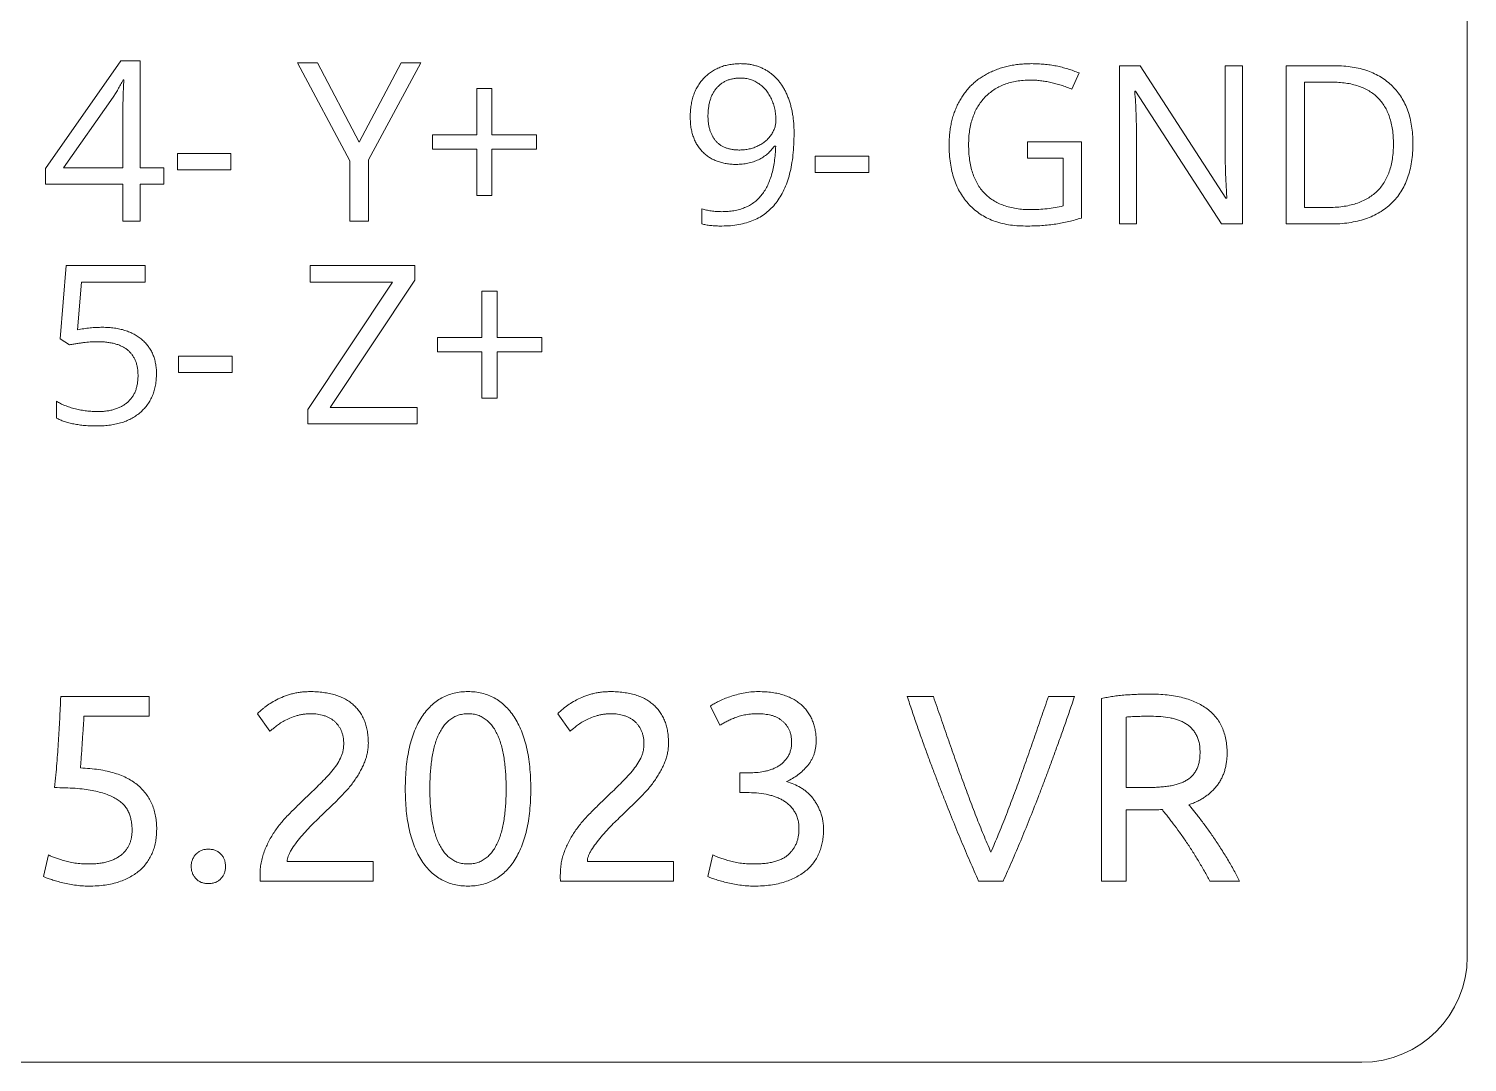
# Model space of a CAD drawing. Header units: millimetres. Extents: x 0 to 106, y -84 to 99.
# Drawn here: x 78.72 to 106, y 0 to 19.59 of the extents above; entities that cross this region are included whole.
import ezdxf

# ---------------------------------------------------------------- set-up
doc = ezdxf.new("R2010")
doc.units = ezdxf.units.MM
doc.layers.get('0').update_dxf_attribs({"lineweight": 5})
doc.layers.add('Layer1', color=50, linetype='Continuous', lineweight=15)

msp = doc.modelspace()

# ---------------------------------------------------------------- linework, layer by layer
for p, q in [((79.037, 16.941), (80.468, 18.98)), ((80.468, 18.98), (80.83, 18.98)), ((80.83, 18.98), (80.83, 16.954)), ((84.81, 17.087), (83.818, 18.941)), ((83.818, 18.941), (84.197, 18.941)), ((84.197, 18.941), (84.986, 17.441)), ((84.986, 17.441), (85.781, 18.941)), ((86.156, 18.941), (85.163, 17.104)), ((85.781, 18.941), (86.156, 18.941)), ((99.405, 15.889), (99.405, 18.889)), ((99.405, 18.889), (99.799, 18.889)), ((99.799, 18.889), (101.424, 16.381)), ((101.412, 18.889), (101.739, 18.889)), ((101.412, 17.167), (101.412, 18.889)), ((101.739, 18.889), (101.739, 15.889)), ((102.564, 15.889), (102.564, 18.889)), ((102.564, 18.889), (103.488, 18.889)), ((80.524, 18.621), (80.508, 18.621)), ((98.639, 18.751), (98.502, 18.444)), ((103.424, 18.577), (102.914, 18.577)), ((102.914, 18.577), (102.914, 16.2)), ((80.321, 18.293), (79.378, 16.954)), ((87.216, 17.577), (87.216, 18.456)), ((87.216, 18.456), (87.502, 18.456)), ((87.502, 18.456), (87.502, 17.577)), ((99.711, 18.406), (99.694, 18.406)), ((101.34, 15.889), (99.711, 18.406)), ((80.503, 16.954), (80.503, 17.955)), ((86.374, 17.304), (86.374, 17.577)), ((86.374, 17.577), (87.216, 17.577)), ((87.502, 17.577), (88.348, 17.577)), ((88.348, 17.577), (88.348, 17.304)), ((99.727, 17.594), (99.727, 15.889)), ((81.538, 16.914), (81.538, 17.226)), ((81.538, 17.226), (82.553, 17.226)), ((82.553, 17.226), (82.553, 16.914)), ((87.216, 17.304), (86.374, 17.304)), ((87.216, 16.429), (87.216, 17.304)), ((88.348, 17.304), (87.502, 17.304)), ((87.502, 17.304), (87.502, 16.429)), ((92.885, 17.367), (92.86, 17.367)), ((97.658, 17.447), (98.684, 17.447)), ((97.658, 17.135), (97.658, 17.447)), ((98.684, 17.447), (98.684, 16.002)), ((79.037, 16.642), (79.037, 16.941)), ((79.378, 16.954), (80.503, 16.954)), ((80.83, 16.954), (81.279, 16.954)), ((81.279, 16.954), (81.279, 16.642)), ((82.553, 16.914), (81.538, 16.914)), ((84.81, 15.941), (84.81, 17.087)), ((85.163, 17.104), (85.163, 15.941)), ((93.635, 17.174), (94.651, 17.174)), ((93.635, 16.862), (93.635, 17.174)), ((94.651, 17.174), (94.651, 16.862)), ((98.334, 17.135), (97.658, 17.135)), ((98.334, 16.231), (98.334, 17.135)), ((80.503, 16.642), (79.037, 16.642)), ((80.503, 15.941), (80.503, 16.642)), ((81.279, 16.642), (80.83, 16.642)), ((80.83, 16.642), (80.83, 15.941)), ((94.651, 16.862), (93.635, 16.862)), ((87.502, 16.429), (87.216, 16.429)), ((101.424, 16.381), (101.44, 16.381)), ((91.485, 15.889), (91.485, 16.176)), ((102.914, 16.2), (103.341, 16.2)), ((80.83, 15.941), (80.503, 15.941)), ((85.163, 15.941), (84.81, 15.941)), ((99.727, 15.889), (99.405, 15.889)), ((101.739, 15.889), (101.34, 15.889)), ((103.399, 15.889), (102.564, 15.889)), ((79.316, 13.711), (79.429, 15.099)), ((79.429, 15.099), (80.929, 15.099)), ((80.929, 15.099), (80.929, 14.788)), ((84.059, 14.788), (84.059, 15.099)), ((84.059, 15.099), (86.04, 15.099)), ((86.04, 15.099), (86.04, 14.826)), ((79.721, 14.788), (79.644, 13.883)), ((80.929, 14.788), (79.721, 14.788)), ((84.009, 12.373), (85.615, 14.788)), ((85.615, 14.788), (84.059, 14.788)), ((86.04, 14.826), (84.434, 12.411)), ((87.315, 13.736), (87.315, 14.615)), ((87.315, 14.615), (87.601, 14.615)), ((87.601, 14.615), (87.601, 13.736)), ((79.493, 13.598), (79.316, 13.711)), ((86.473, 13.463), (86.473, 13.736)), ((86.473, 13.736), (87.315, 13.736)), ((87.601, 13.736), (88.447, 13.736)), ((88.447, 13.736), (88.447, 13.463)), ((81.559, 13.073), (81.559, 13.385)), ((81.559, 13.385), (82.574, 13.385)), ((82.574, 13.385), (82.574, 13.073)), ((87.315, 13.463), (86.473, 13.463)), ((87.315, 12.588), (87.315, 13.463)), ((87.601, 13.463), (87.601, 12.588)), ((88.447, 13.463), (87.601, 13.463)), ((82.574, 13.073), (81.559, 13.073)), ((87.601, 12.588), (87.315, 12.588)), ((79.244, 12.211), (79.244, 12.53)), ((84.009, 12.099), (84.009, 12.373)), ((84.434, 12.411), (86.086, 12.411)), ((86.086, 12.411), (86.086, 12.099)), ((86.086, 12.099), (84.009, 12.099)), ((79.326, 6.932), (81.006, 6.932)), ((81.006, 6.932), (81.006, 6.558)), ((95.38, 6.932), (95.876, 6.932)), ((98.056, 6.932), (98.553, 6.932)), ((99.066, 3.432), (99.066, 6.893)), ((81.006, 6.558), (79.767, 6.558)), ((83.292, 6.273), (83.06, 6.606)), ((88.985, 6.273), (88.753, 6.606)), ((91.828, 6.388), (91.646, 6.752)), ((99.533, 6.543), (99.533, 5.205)), ((92.206, 5.112), (92.206, 5.485)), ((92.206, 5.485), (92.383, 5.485)), ((99.533, 5.205), (99.873, 5.205)), ((92.332, 5.112), (92.206, 5.112)), ((99.952, 4.785), (99.533, 4.785)), ((99.533, 4.785), (99.533, 3.432)), ((79, 3.52), (79.091, 3.93)), ((91.6, 3.52), (91.691, 3.93)), ((83.62, 3.805), (85.253, 3.805)), ((85.253, 3.805), (85.253, 3.432)), ((89.313, 3.805), (90.946, 3.805)), ((90.946, 3.805), (90.946, 3.432)), ((85.253, 3.432), (83.111, 3.432)), ((90.946, 3.432), (88.805, 3.432)), ((97.2, 3.432), (96.733, 3.432)), ((99.533, 3.432), (99.066, 3.432)), ((101.68, 3.432), (101.12, 3.432))]:
    msp.add_line(p, q)
for points, knots in [([(91.264, 17.92), (91.265, 17.958), (91.267, 18.032), (91.279, 18.14), (91.3, 18.242), (91.328, 18.337), (91.365, 18.427), (91.411, 18.511), (91.464, 18.588), (91.526, 18.658), (91.594, 18.722), (91.668, 18.776), (91.747, 18.824), (91.832, 18.862), (91.921, 18.892), (92.016, 18.912), (92.116, 18.925), (92.184, 18.927), (92.219, 18.928)], [0, 0, 0, 0, 0.07269, 0.141495, 0.207696, 0.270984, 0.332806, 0.392948, 0.452647, 0.512393, 0.571762, 0.63034, 0.688697, 0.747463, 0.807653, 0.869293, 0.933133, 1, 1, 1, 1]), ([(92.219, 18.928), (92.245, 18.927), (92.294, 18.926), (92.368, 18.919), (92.439, 18.906), (92.507, 18.89), (92.573, 18.867), (92.637, 18.84), (92.698, 18.808), (92.757, 18.771), (92.813, 18.73), (92.866, 18.684), (92.915, 18.633), (92.961, 18.578), (93.003, 18.519), (93.043, 18.455), (93.079, 18.387), (93.111, 18.313), (93.14, 18.237), (93.165, 18.157), (93.186, 18.073), (93.204, 17.987), (93.217, 17.896), (93.227, 17.803), (93.233, 17.706), (93.234, 17.64), (93.234, 17.606)], [0, 0, 0, 0, 0.0402421, 0.0796826, 0.117864, 0.1553109, 0.192341, 0.2292686, 0.2659791, 0.3026997, 0.3398078, 0.3768209, 0.4144387, 0.4524392, 0.4912397, 0.5312957, 0.5723569, 0.614908, 0.658643, 0.7031672, 0.7490323, 0.7960428, 0.844897, 0.8947953, 0.9464711, 1, 1, 1, 1]), ([(96.174, 17.387), (96.175, 17.426), (96.176, 17.501), (96.184, 17.613), (96.2, 17.721), (96.22, 17.825), (96.246, 17.926), (96.279, 18.023), (96.317, 18.116), (96.362, 18.206), (96.411, 18.291), (96.467, 18.371), (96.527, 18.446), (96.592, 18.516), (96.663, 18.581), (96.74, 18.64), (96.821, 18.694), (96.907, 18.743), (96.998, 18.786), (97.092, 18.824), (97.19, 18.856), (97.293, 18.883), (97.399, 18.902), (97.509, 18.917), (97.622, 18.926), (97.699, 18.927), (97.738, 18.928)], [0, 0, 0, 0, 0.04633, 0.091305, 0.135109, 0.177833, 0.219616, 0.260687, 0.301233, 0.341452, 0.381211, 0.420297, 0.458988, 0.49748, 0.535987, 0.574758, 0.613974, 0.6537, 0.694145, 0.735054, 0.776589, 0.819084, 0.862483, 0.906982, 0.95269, 1, 1, 1, 1]), ([(97.738, 18.928), (97.778, 18.927), (97.858, 18.925), (97.976, 18.918), (98.091, 18.903), (98.205, 18.885), (98.317, 18.86), (98.426, 18.829), (98.534, 18.793), (98.604, 18.765), (98.639, 18.751)], [0, 0, 0, 0, 0.129878, 0.257365, 0.383502, 0.508429, 0.632027, 0.755151, 0.87749, 1, 1, 1, 1]), ([(103.488, 18.889), (103.545, 18.887), (103.656, 18.885), (103.817, 18.867), (103.969, 18.837), (104.112, 18.795), (104.244, 18.74), (104.367, 18.673), (104.48, 18.593), (104.582, 18.503), (104.674, 18.401), (104.753, 18.289), (104.82, 18.167), (104.876, 18.035), (104.918, 17.894), (104.948, 17.744), (104.967, 17.584), (104.969, 17.474), (104.97, 17.417)], [0, 0, 0, 0, 0.07213, 0.140289, 0.20544, 0.267531, 0.327795, 0.386225, 0.444019, 0.501623, 0.559207, 0.616791, 0.67512, 0.734675, 0.796594, 0.86099, 0.928639, 1, 1, 1, 1]), ([(80.508, 18.621), (80.492, 18.589), (80.461, 18.529), (80.413, 18.443), (80.368, 18.365), (80.336, 18.316), (80.321, 18.293)], [0, 0, 0, 0, 0.281652, 0.543257, 0.781416, 1, 1, 1, 1]), ([(80.503, 17.955), (80.503, 18.006), (80.504, 18.11), (80.509, 18.272), (80.514, 18.443), (80.521, 18.561), (80.524, 18.621)], [0, 0, 0, 0, 0.228389, 0.471472, 0.728336, 1, 1, 1, 1]), ([(92.219, 18.655), (92.195, 18.654), (92.149, 18.653), (92.081, 18.644), (92.017, 18.629), (91.957, 18.609), (91.902, 18.581), (91.851, 18.548), (91.804, 18.509), (91.761, 18.464), (91.723, 18.414), (91.69, 18.359), (91.663, 18.299), (91.64, 18.235), (91.622, 18.166), (91.611, 18.092), (91.602, 18.014), (91.601, 17.96), (91.601, 17.933)], [0, 0, 0, 0, 0.066651, 0.129861, 0.190093, 0.248631, 0.305416, 0.36177, 0.417479, 0.474963, 0.532976, 0.592207, 0.65255, 0.715566, 0.781402, 0.850612, 0.923218, 1, 1, 1, 1]), ([(92.889, 17.855), (92.888, 17.891), (92.886, 17.962), (92.87, 18.065), (92.843, 18.164), (92.806, 18.258), (92.76, 18.346), (92.704, 18.424), (92.64, 18.493), (92.569, 18.55), (92.49, 18.597), (92.405, 18.631), (92.314, 18.651), (92.251, 18.653), (92.219, 18.655)], [0, 0, 0, 0, 0.092256, 0.18125, 0.269129, 0.356329, 0.441567, 0.523783, 0.603411, 0.682715, 0.761095, 0.838864, 0.918132, 1, 1, 1, 1]), ([(97.715, 18.616), (97.67, 18.615), (97.583, 18.613), (97.456, 18.598), (97.337, 18.572), (97.224, 18.537), (97.12, 18.49), (97.022, 18.435), (96.933, 18.368), (96.852, 18.292), (96.779, 18.207), (96.715, 18.114), (96.663, 18.012), (96.618, 17.903), (96.585, 17.785), (96.561, 17.661), (96.546, 17.528), (96.544, 17.437), (96.543, 17.39)], [0, 0, 0, 0, 0.0699704, 0.1362555, 0.1993686, 0.2601085, 0.3193161, 0.3772806, 0.434929, 0.4926789, 0.5508149, 0.6090877, 0.6683865, 0.7291388, 0.7923312, 0.8581061, 0.9271838, 1, 1, 1, 1]), ([(98.502, 18.444), (98.469, 18.457), (98.402, 18.484), (98.301, 18.52), (98.201, 18.549), (98.102, 18.573), (98.004, 18.592), (97.907, 18.605), (97.811, 18.615), (97.747, 18.615), (97.715, 18.616)], [0, 0, 0, 0, 0.134781, 0.266765, 0.395024, 0.52027, 0.643334, 0.763814, 0.882871, 1, 1, 1, 1]), ([(104.601, 17.405), (104.6, 17.452), (104.598, 17.543), (104.584, 17.676), (104.562, 17.8), (104.528, 17.914), (104.487, 18.02), (104.436, 18.117), (104.375, 18.205), (104.305, 18.283), (104.227, 18.353), (104.138, 18.413), (104.041, 18.464), (103.935, 18.506), (103.82, 18.538), (103.696, 18.561), (103.563, 18.574), (103.471, 18.576), (103.424, 18.577)], [0, 0, 0, 0, 0.0742646, 0.1440422, 0.2097988, 0.2720675, 0.3315348, 0.388781, 0.4444225, 0.499258, 0.5543328, 0.610057, 0.6673032, 0.7267706, 0.7895671, 0.855638, 0.9254157, 1, 1, 1, 1]), ([(99.694, 18.406), (99.7, 18.334), (99.71, 18.193), (99.72, 17.985), (99.726, 17.786), (99.727, 17.657), (99.727, 17.594)], [0, 0, 0, 0, 0.2669923, 0.5232201, 0.7672741, 1, 1, 1, 1]), ([(92.135, 17.018), (92.103, 17.019), (92.039, 17.02), (91.947, 17.031), (91.859, 17.05), (91.777, 17.077), (91.699, 17.109), (91.626, 17.15), (91.56, 17.2), (91.498, 17.255), (91.443, 17.318), (91.395, 17.386), (91.355, 17.461), (91.322, 17.541), (91.295, 17.627), (91.277, 17.72), (91.266, 17.818), (91.265, 17.885), (91.264, 17.92)], [0, 0, 0, 0, 0.068608, 0.134194, 0.196892, 0.257603, 0.316737, 0.374881, 0.432817, 0.49107, 0.54968, 0.608409, 0.667845, 0.72856, 0.791725, 0.857693, 0.92711, 1, 1, 1, 1]), ([(91.601, 17.933), (91.601, 17.909), (91.602, 17.861), (91.609, 17.792), (91.62, 17.727), (91.637, 17.666), (91.658, 17.609), (91.683, 17.556), (91.714, 17.507), (91.748, 17.462), (91.788, 17.421), (91.833, 17.386), (91.883, 17.357), (91.938, 17.332), (91.997, 17.314), (92.061, 17.301), (92.13, 17.292), (92.178, 17.291), (92.202, 17.291)], [0, 0, 0, 0, 0.072209, 0.141063, 0.20697, 0.269787, 0.329839, 0.388428, 0.445641, 0.502289, 0.558468, 0.614636, 0.671737, 0.731467, 0.792463, 0.857524, 0.926578, 1, 1, 1, 1]), ([(92.202, 17.291), (92.233, 17.292), (92.294, 17.294), (92.383, 17.309), (92.468, 17.333), (92.549, 17.366), (92.624, 17.408), (92.691, 17.457), (92.75, 17.513), (92.799, 17.576), (92.839, 17.643), (92.868, 17.712), (92.886, 17.783), (92.888, 17.831), (92.889, 17.855)], [0, 0, 0, 0, 0.093576, 0.185139, 0.274479, 0.363545, 0.450821, 0.534492, 0.616777, 0.697866, 0.777783, 0.853519, 0.926765, 1, 1, 1, 1]), ([(93.234, 17.606), (93.233, 17.536), (93.231, 17.398), (93.215, 17.199), (93.189, 17.013), (93.152, 16.841), (93.103, 16.682), (93.046, 16.537), (92.975, 16.406), (92.895, 16.288), (92.804, 16.184), (92.701, 16.095), (92.588, 16.018), (92.464, 15.956), (92.329, 15.908), (92.183, 15.874), (92.027, 15.853), (91.92, 15.851), (91.865, 15.85)], [0, 0, 0, 0, 0.083531, 0.162018, 0.235749, 0.304833, 0.369621, 0.430802, 0.48893, 0.544345, 0.59859, 0.651664, 0.704753, 0.75911, 0.814814, 0.873314, 0.934867, 1, 1, 1, 1]), ([(91.861, 16.122), (91.901, 16.123), (91.979, 16.125), (92.092, 16.139), (92.197, 16.163), (92.295, 16.197), (92.386, 16.239), (92.469, 16.292), (92.544, 16.355), (92.611, 16.427), (92.671, 16.51), (92.723, 16.603), (92.769, 16.705), (92.807, 16.818), (92.838, 16.941), (92.861, 17.074), (92.878, 17.217), (92.882, 17.316), (92.885, 17.367)], [0, 0, 0, 0, 0.065541, 0.127512, 0.186214, 0.242455, 0.296879, 0.350088, 0.40295, 0.456576, 0.511761, 0.569527, 0.630686, 0.69523, 0.764163, 0.837781, 0.916414, 1, 1, 1, 1]), ([(92.86, 17.367), (92.84, 17.339), (92.801, 17.285), (92.729, 17.215), (92.648, 17.155), (92.559, 17.105), (92.462, 17.066), (92.358, 17.039), (92.249, 17.021), (92.174, 17.019), (92.135, 17.018)], [0, 0, 0, 0, 0.120182, 0.238858, 0.357722, 0.480018, 0.604546, 0.731611, 0.862527, 1, 1, 1, 1]), ([(97.623, 15.85), (97.567, 15.851), (97.459, 15.852), (97.302, 15.873), (97.153, 15.903), (97.014, 15.948), (96.884, 16.004), (96.765, 16.075), (96.654, 16.157), (96.554, 16.252), (96.464, 16.359), (96.386, 16.476), (96.32, 16.603), (96.267, 16.741), (96.225, 16.888), (96.195, 17.046), (96.177, 17.213), (96.175, 17.328), (96.174, 17.387)], [0, 0, 0, 0, 0.069298, 0.135246, 0.19823, 0.258717, 0.31721, 0.374855, 0.431779, 0.489379, 0.547354, 0.605538, 0.66499, 0.726039, 0.789629, 0.856246, 0.926139, 1, 1, 1, 1]), ([(96.543, 17.39), (96.544, 17.341), (96.546, 17.247), (96.56, 17.109), (96.583, 16.98), (96.616, 16.86), (96.658, 16.749), (96.709, 16.648), (96.77, 16.556), (96.841, 16.472), (96.92, 16.399), (97.009, 16.335), (97.106, 16.281), (97.212, 16.237), (97.327, 16.203), (97.45, 16.179), (97.582, 16.164), (97.673, 16.162), (97.72, 16.161)], [0, 0, 0, 0, 0.075429, 0.146178, 0.213243, 0.276839, 0.337432, 0.39535, 0.452003, 0.507716, 0.563058, 0.618622, 0.675621, 0.734237, 0.795299, 0.859714, 0.927697, 1, 1, 1, 1]), ([(103.341, 16.2), (103.392, 16.201), (103.49, 16.203), (103.633, 16.217), (103.766, 16.24), (103.889, 16.274), (104.003, 16.316), (104.107, 16.369), (104.201, 16.431), (104.286, 16.502), (104.361, 16.584), (104.425, 16.674), (104.479, 16.774), (104.524, 16.883), (104.558, 17), (104.583, 17.127), (104.598, 17.263), (104.6, 17.357), (104.601, 17.405)], [0, 0, 0, 0, 0.076245, 0.147918, 0.215124, 0.27894, 0.33952, 0.397593, 0.453477, 0.508626, 0.563641, 0.618707, 0.675317, 0.73368, 0.795023, 0.859347, 0.927716, 1, 1, 1, 1]), ([(104.97, 17.417), (104.969, 17.357), (104.967, 17.24), (104.947, 17.07), (104.916, 16.911), (104.872, 16.763), (104.815, 16.625), (104.744, 16.499), (104.662, 16.383), (104.566, 16.279), (104.459, 16.187), (104.34, 16.107), (104.21, 16.039), (104.07, 15.983), (103.918, 15.941), (103.755, 15.91), (103.581, 15.892), (103.461, 15.89), (103.399, 15.889)], [0, 0, 0, 0, 0.072104, 0.140231, 0.204783, 0.266251, 0.325617, 0.383054, 0.4396, 0.495772, 0.552044, 0.609034, 0.667293, 0.727511, 0.790247, 0.856425, 0.926193, 1, 1, 1, 1]), ([(101.44, 16.381), (101.44, 16.387), (101.439, 16.401), (101.438, 16.427), (101.436, 16.46), (101.435, 16.5), (101.431, 16.549), (101.429, 16.605), (101.426, 16.668), (101.422, 16.738), (101.418, 16.808), (101.416, 16.875), (101.413, 16.937), (101.413, 16.993), (101.411, 17.044), (101.41, 17.09), (101.411, 17.13), (101.412, 17.155), (101.412, 17.167)], [0, 0, 0, 0, 0.022496, 0.055037, 0.096892, 0.148795, 0.210056, 0.281322, 0.362674, 0.453339, 0.54555, 0.630736, 0.709734, 0.781724, 0.845976, 0.904024, 0.955881, 1, 1, 1, 1]), ([(91.485, 16.176), (91.514, 16.168), (91.572, 16.151), (91.663, 16.134), (91.76, 16.125), (91.827, 16.123), (91.861, 16.122)], [0, 0, 0, 0, 0.231895, 0.475819, 0.731272, 1, 1, 1, 1]), ([(97.72, 16.161), (97.772, 16.162), (97.876, 16.163), (98.031, 16.178), (98.184, 16.199), (98.284, 16.221), (98.334, 16.231)], [0, 0, 0, 0, 0.252647, 0.502207, 0.751388, 1, 1, 1, 1]), ([(91.865, 15.85), (91.827, 15.85), (91.755, 15.851), (91.654, 15.858), (91.565, 15.87), (91.511, 15.883), (91.485, 15.889)], [0, 0, 0, 0, 0.296211, 0.5612, 0.796048, 1, 1, 1, 1]), ([(98.684, 16.002), (98.644, 15.99), (98.564, 15.965), (98.443, 15.935), (98.32, 15.909), (98.196, 15.887), (98.065, 15.869), (97.926, 15.858), (97.778, 15.851), (97.676, 15.85), (97.623, 15.85)], [0, 0, 0, 0, 0.11614, 0.23218, 0.348426, 0.465022, 0.585957, 0.714784, 0.852942, 1, 1, 1, 1]), ([(79.644, 13.883), (79.684, 13.89), (79.762, 13.905), (79.881, 13.92), (79.999, 13.929), (80.078, 13.93), (80.117, 13.931)], [0, 0, 0, 0, 0.2530854, 0.5031819, 0.7518723, 1, 1, 1, 1]), ([(80.117, 13.931), (80.156, 13.93), (80.232, 13.929), (80.342, 13.918), (80.445, 13.899), (80.543, 13.874), (80.633, 13.84), (80.718, 13.8), (80.796, 13.752), (80.868, 13.697), (80.932, 13.635), (80.989, 13.569), (81.035, 13.496), (81.075, 13.418), (81.105, 13.335), (81.126, 13.246), (81.139, 13.152), (81.141, 13.087), (81.141, 13.054)], [0, 0, 0, 0, 0.0763332, 0.1485933, 0.2171563, 0.2832341, 0.3463034, 0.4077685, 0.4678527, 0.5268164, 0.5850133, 0.6419896, 0.6986077, 0.7554158, 0.8131599, 0.8727441, 0.9348291, 1, 1, 1, 1]), ([(80.018, 13.658), (80, 13.657), (79.965, 13.657), (79.91, 13.655), (79.85, 13.649), (79.787, 13.644), (79.72, 13.635), (79.648, 13.624), (79.572, 13.612), (79.52, 13.603), (79.493, 13.598)], [0, 0, 0, 0, 0.096845, 0.201832, 0.314012, 0.434435, 0.563386, 0.700795, 0.846701, 1, 1, 1, 1]), ([(80.792, 13.013), (80.791, 13.039), (80.79, 13.09), (80.781, 13.163), (80.766, 13.231), (80.745, 13.295), (80.718, 13.353), (80.684, 13.406), (80.645, 13.455), (80.599, 13.498), (80.547, 13.536), (80.489, 13.568), (80.425, 13.597), (80.355, 13.619), (80.279, 13.637), (80.197, 13.648), (80.109, 13.657), (80.049, 13.657), (80.018, 13.658)], [0, 0, 0, 0, 0.067624, 0.131467, 0.192048, 0.249309, 0.304802, 0.359139, 0.412812, 0.466971, 0.522087, 0.579774, 0.639808, 0.70308, 0.770822, 0.842346, 0.918674, 1, 1, 1, 1]), ([(81.141, 13.054), (81.14, 13.016), (81.139, 12.943), (81.124, 12.835), (81.102, 12.734), (81.069, 12.639), (81.027, 12.55), (80.975, 12.469), (80.914, 12.392), (80.844, 12.323), (80.766, 12.261), (80.68, 12.207), (80.588, 12.162), (80.488, 12.125), (80.381, 12.096), (80.267, 12.075), (80.146, 12.063), (80.064, 12.061), (80.021, 12.06)], [0, 0, 0, 0, 0.066834, 0.130197, 0.191331, 0.249797, 0.307444, 0.36441, 0.421372, 0.479502, 0.538258, 0.597621, 0.657988, 0.720466, 0.785609, 0.853488, 0.924929, 1, 1, 1, 1]), ([(80.026, 12.333), (80.055, 12.333), (80.113, 12.334), (80.196, 12.343), (80.275, 12.356), (80.348, 12.376), (80.416, 12.4), (80.48, 12.43), (80.538, 12.466), (80.591, 12.507), (80.639, 12.553), (80.68, 12.605), (80.715, 12.66), (80.743, 12.722), (80.765, 12.788), (80.78, 12.859), (80.79, 12.934), (80.791, 12.986), (80.792, 13.013)], [0, 0, 0, 0, 0.075782, 0.147728, 0.21558, 0.280462, 0.342595, 0.402184, 0.460608, 0.517976, 0.574871, 0.631005, 0.687102, 0.744608, 0.804083, 0.866189, 0.930989, 1, 1, 1, 1]), ([(79.244, 12.53), (79.269, 12.515), (79.321, 12.484), (79.407, 12.446), (79.502, 12.412), (79.604, 12.384), (79.709, 12.361), (79.816, 12.346), (79.921, 12.335), (79.991, 12.334), (80.026, 12.333)], [0, 0, 0, 0, 0.108238, 0.222742, 0.345662, 0.476494, 0.610788, 0.742007, 0.87166, 1, 1, 1, 1]), ([(80.021, 12.06), (79.98, 12.061), (79.9, 12.062), (79.784, 12.068), (79.675, 12.081), (79.574, 12.097), (79.48, 12.117), (79.394, 12.144), (79.315, 12.173), (79.267, 12.199), (79.244, 12.211)], [0, 0, 0, 0, 0.154538, 0.300154, 0.436487, 0.564494, 0.683787, 0.795986, 0.901288, 1, 1, 1, 1]), ([(79.206, 5.205), (79.215, 5.285), (79.233, 5.439), (79.252, 5.665), (79.268, 5.88), (79.283, 6.09), (79.296, 6.296), (79.307, 6.503), (79.317, 6.714), (79.323, 6.858), (79.326, 6.932)], [0, 0, 0, 0, 0.1389774, 0.2687794, 0.3929532, 0.5137055, 0.6327206, 0.7508207, 0.8722644, 1, 1, 1, 1]), ([(83.06, 6.606), (83.068, 6.615), (83.087, 6.635), (83.118, 6.664), (83.156, 6.696), (83.215, 6.744), (83.301, 6.805), (83.419, 6.873), (83.555, 6.933), (83.679, 6.975), (83.785, 7.001), (83.869, 7.015), (83.956, 7.023), (84.015, 7.024), (84.046, 7.025)], [0, 0, 0, 0, 0.033315, 0.073221, 0.117914, 0.168381, 0.280688, 0.405208, 0.540354, 0.685134, 0.760933, 0.838384, 0.91768, 1, 1, 1, 1]), ([(84.046, 7.025), (84.091, 7.025), (84.178, 7.024), (84.304, 7.01), (84.422, 6.992), (84.532, 6.963), (84.632, 6.927), (84.724, 6.884), (84.808, 6.831), (84.882, 6.771), (84.948, 6.704), (85.004, 6.629), (85.053, 6.548), (85.093, 6.461), (85.122, 6.367), (85.144, 6.266), (85.157, 6.159), (85.159, 6.086), (85.16, 6.048)], [0, 0, 0, 0, 0.079814, 0.154783, 0.2251871, 0.2920283, 0.3547777, 0.414575, 0.4727245, 0.528831, 0.584336, 0.6391089, 0.6944326, 0.7507905, 0.8087557, 0.869661, 0.9331031, 1, 1, 1, 1]), ([(85.86, 5.182), (85.861, 5.253), (85.863, 5.393), (85.877, 5.596), (85.902, 5.786), (85.936, 5.963), (85.98, 6.127), (86.033, 6.28), (86.098, 6.419), (86.171, 6.545), (86.254, 6.658), (86.345, 6.756), (86.444, 6.839), (86.55, 6.908), (86.664, 6.961), (86.786, 6.998), (86.915, 7.021), (87.004, 7.024), (87.05, 7.025)], [0, 0, 0, 0, 0.087383, 0.16992, 0.24757, 0.320572, 0.389607, 0.454984, 0.51699, 0.576313, 0.632877, 0.686724, 0.738858, 0.78987, 0.840481, 0.891623, 0.944544, 1, 1, 1, 1]), ([(87.05, 7.025), (87.095, 7.024), (87.184, 7.021), (87.314, 6.998), (87.435, 6.961), (87.549, 6.908), (87.656, 6.839), (87.754, 6.756), (87.845, 6.658), (87.927, 6.545), (88.001, 6.419), (88.065, 6.28), (88.119, 6.127), (88.164, 5.963), (88.198, 5.786), (88.222, 5.596), (88.237, 5.393), (88.239, 5.253), (88.24, 5.182)], [0, 0, 0, 0, 0.055463, 0.108391, 0.159539, 0.210156, 0.261175, 0.313089, 0.366943, 0.423514, 0.482844, 0.544859, 0.610344, 0.679387, 0.752399, 0.830058, 0.912606, 1, 1, 1, 1]), ([(88.753, 6.606), (88.761, 6.615), (88.78, 6.635), (88.812, 6.664), (88.849, 6.696), (88.908, 6.744), (88.994, 6.805), (89.113, 6.873), (89.248, 6.933), (89.372, 6.975), (89.478, 7.001), (89.562, 7.015), (89.649, 7.023), (89.709, 7.024), (89.739, 7.025)], [0, 0, 0, 0, 0.0333154, 0.0732208, 0.1179141, 0.1683814, 0.2806879, 0.4052083, 0.5403544, 0.6851339, 0.7609329, 0.8383837, 0.91768, 1, 1, 1, 1]), ([(89.739, 7.025), (89.784, 7.025), (89.871, 7.024), (89.997, 7.01), (90.116, 6.992), (90.225, 6.963), (90.326, 6.927), (90.418, 6.884), (90.501, 6.831), (90.575, 6.771), (90.641, 6.704), (90.698, 6.629), (90.746, 6.548), (90.786, 6.461), (90.816, 6.367), (90.837, 6.266), (90.851, 6.159), (90.852, 6.086), (90.853, 6.048)], [0, 0, 0, 0, 0.079814, 0.154783, 0.225187, 0.292028, 0.354778, 0.414575, 0.472725, 0.528831, 0.584336, 0.639109, 0.694433, 0.75079, 0.808756, 0.869661, 0.933103, 1, 1, 1, 1]), ([(91.646, 6.752), (91.67, 6.767), (91.721, 6.798), (91.807, 6.843), (91.907, 6.889), (92.019, 6.931), (92.141, 6.969), (92.273, 6.999), (92.412, 7.022), (92.508, 7.024), (92.557, 7.025)], [0, 0, 0, 0, 0.0849681, 0.1869715, 0.3025828, 0.4272465, 0.5604733, 0.7012343, 0.8483352, 1, 1, 1, 1]), ([(92.557, 7.025), (92.603, 7.024), (92.691, 7.023), (92.818, 7.009), (92.936, 6.989), (93.044, 6.958), (93.143, 6.92), (93.234, 6.876), (93.314, 6.823), (93.386, 6.764), (93.449, 6.697), (93.504, 6.626), (93.551, 6.549), (93.587, 6.465), (93.617, 6.377), (93.638, 6.286), (93.65, 6.191), (93.652, 6.127), (93.653, 6.094)], [0, 0, 0, 0, 0.0837, 0.162401, 0.235145, 0.303969, 0.368688, 0.430108, 0.488922, 0.5458, 0.601489, 0.656696, 0.711476, 0.767346, 0.823933, 0.881338, 0.939547, 1, 1, 1, 1]), ([(96.733, 3.432), (96.677, 3.558), (96.566, 3.813), (96.401, 4.199), (96.238, 4.598), (96.102, 4.941), (95.991, 5.224), (95.908, 5.446), (95.821, 5.672), (95.735, 5.906), (95.648, 6.148), (95.559, 6.4), (95.469, 6.662), (95.41, 6.841), (95.38, 6.932)], [0, 0, 0, 0, 0.110642, 0.221868, 0.335886, 0.454806, 0.516306, 0.579256, 0.644047, 0.710112, 0.778433, 0.849695, 0.923405, 1, 1, 1, 1]), ([(95.876, 6.932), (95.922, 6.798), (96.013, 6.535), (96.149, 6.143), (96.284, 5.759), (96.416, 5.383), (96.55, 5.016), (96.686, 4.661), (96.823, 4.317), (96.919, 4.092), (96.966, 3.981)], [0, 0, 0, 0, 0.1343676, 0.2660982, 0.3955637, 0.5224704, 0.6466207, 0.7674592, 0.8853129, 1, 1, 1, 1]), ([(96.966, 3.981), (97.013, 4.091), (97.109, 4.315), (97.247, 4.657), (97.383, 5.013), (97.518, 5.38), (97.651, 5.757), (97.786, 6.142), (97.921, 6.534), (98.011, 6.798), (98.056, 6.932)], [0, 0, 0, 0, 0.1141128, 0.231598, 0.3524937, 0.4769148, 0.6043088, 0.7339655, 0.8658114, 1, 1, 1, 1]), ([(98.553, 6.932), (98.522, 6.841), (98.461, 6.662), (98.37, 6.4), (98.28, 6.148), (98.193, 5.906), (98.107, 5.673), (98.024, 5.445), (97.94, 5.224), (97.831, 4.94), (97.697, 4.598), (97.533, 4.2), (97.369, 3.812), (97.256, 3.558), (97.2, 3.432)], [0, 0, 0, 0, 0.0767829, 0.1506215, 0.2219492, 0.2902718, 0.3562708, 0.4208596, 0.4838111, 0.5451721, 0.6639512, 0.7779721, 0.8892003, 1, 1, 1, 1]), ([(99.066, 6.893), (99.101, 6.901), (99.172, 6.918), (99.282, 6.936), (99.397, 6.951), (99.517, 6.961), (99.637, 6.969), (99.754, 6.974), (99.865, 6.978), (99.937, 6.978), (99.973, 6.978)], [0, 0, 0, 0, 0.117107, 0.23877, 0.366839, 0.500041, 0.633791, 0.76178, 0.884118, 1, 1, 1, 1]), ([(99.973, 6.978), (100.031, 6.978), (100.144, 6.976), (100.308, 6.963), (100.462, 6.941), (100.605, 6.911), (100.737, 6.871), (100.859, 6.823), (100.969, 6.765), (101.07, 6.7), (101.159, 6.625), (101.236, 6.54), (101.301, 6.448), (101.355, 6.346), (101.395, 6.236), (101.426, 6.118), (101.443, 5.99), (101.445, 5.903), (101.446, 5.858)], [0, 0, 0, 0, 0.082725, 0.160829, 0.234231, 0.30359, 0.368717, 0.43053, 0.489498, 0.546217, 0.600977, 0.65486, 0.708239, 0.762259, 0.817661, 0.875149, 0.935926, 1, 1, 1, 1]), ([(79.767, 6.558), (79.766, 6.544), (79.765, 6.514), (79.761, 6.464), (79.757, 6.408), (79.751, 6.323), (79.744, 6.21), (79.734, 6.071), (79.726, 5.931), (79.718, 5.817), (79.712, 5.73), (79.708, 5.673), (79.704, 5.623), (79.7, 5.592), (79.699, 5.578)], [0, 0, 0, 0, 0.043107, 0.093716, 0.150988, 0.215716, 0.35406, 0.497636, 0.641164, 0.781779, 0.847247, 0.905313, 0.95672, 1, 1, 1, 1]), ([(84.071, 6.605), (84.046, 6.605), (83.997, 6.604), (83.926, 6.595), (83.857, 6.584), (83.773, 6.559), (83.674, 6.524), (83.568, 6.474), (83.475, 6.421), (83.4, 6.364), (83.342, 6.314), (83.307, 6.285), (83.292, 6.273)], [0, 0, 0, 0, 0.0857744, 0.1686667, 0.2489612, 0.3266666, 0.473168, 0.6096655, 0.7324911, 0.8424377, 0.9325191, 1, 1, 1, 1]), ([(84.693, 6.032), (84.693, 6.056), (84.692, 6.104), (84.682, 6.172), (84.666, 6.234), (84.644, 6.29), (84.617, 6.342), (84.586, 6.389), (84.549, 6.431), (84.509, 6.469), (84.465, 6.503), (84.417, 6.531), (84.365, 6.554), (84.292, 6.58), (84.193, 6.601), (84.112, 6.604), (84.071, 6.605)], [0, 0, 0, 0, 0.0769768, 0.1477354, 0.2146002, 0.277533, 0.3378302, 0.3965486, 0.4537916, 0.5114335, 0.5690099, 0.6273915, 0.6860061, 0.746457, 0.8710257, 1, 1, 1, 1]), ([(87.05, 6.605), (87.017, 6.604), (86.953, 6.601), (86.861, 6.579), (86.777, 6.543), (86.702, 6.492), (86.636, 6.429), (86.576, 6.357), (86.523, 6.274), (86.478, 6.182), (86.44, 6.081), (86.407, 5.971), (86.38, 5.854), (86.36, 5.728), (86.345, 5.598), (86.334, 5.463), (86.328, 5.323), (86.327, 5.229), (86.326, 5.182)], [0, 0, 0, 0, 0.055625, 0.107952, 0.158562, 0.209164, 0.260332, 0.313154, 0.367865, 0.425568, 0.486312, 0.550662, 0.618543, 0.690149, 0.764614, 0.840882, 0.919453, 1, 1, 1, 1]), ([(87.773, 5.182), (87.773, 5.229), (87.772, 5.323), (87.765, 5.463), (87.754, 5.598), (87.739, 5.728), (87.719, 5.854), (87.692, 5.971), (87.66, 6.081), (87.621, 6.182), (87.577, 6.274), (87.524, 6.357), (87.464, 6.429), (87.396, 6.492), (87.322, 6.543), (87.238, 6.58), (87.147, 6.601), (87.083, 6.604), (87.05, 6.605)], [0, 0, 0, 0, 0.0805536, 0.1591301, 0.2354035, 0.3098743, 0.3814863, 0.4493722, 0.5137273, 0.5744755, 0.6321829, 0.6868981, 0.7397242, 0.7911967, 0.8418024, 0.8920397, 0.9443712, 1, 1, 1, 1]), ([(89.764, 6.605), (89.74, 6.605), (89.691, 6.604), (89.619, 6.595), (89.55, 6.584), (89.466, 6.559), (89.367, 6.524), (89.261, 6.474), (89.168, 6.421), (89.094, 6.364), (89.035, 6.314), (89, 6.285), (88.985, 6.273)], [0, 0, 0, 0, 0.085774, 0.168667, 0.248961, 0.326667, 0.473168, 0.609666, 0.732491, 0.842438, 0.932519, 1, 1, 1, 1]), ([(90.386, 6.032), (90.386, 6.056), (90.385, 6.104), (90.375, 6.172), (90.359, 6.234), (90.337, 6.29), (90.31, 6.342), (90.279, 6.389), (90.243, 6.431), (90.202, 6.469), (90.159, 6.503), (90.11, 6.531), (90.059, 6.554), (89.985, 6.58), (89.887, 6.601), (89.806, 6.604), (89.764, 6.605)], [0, 0, 0, 0, 0.076977, 0.147735, 0.2146, 0.277533, 0.33783, 0.396549, 0.453792, 0.511433, 0.56901, 0.627391, 0.686006, 0.746457, 0.871026, 1, 1, 1, 1]), ([(92.554, 6.605), (92.514, 6.604), (92.436, 6.603), (92.323, 6.59), (92.22, 6.567), (92.127, 6.536), (92.042, 6.501), (91.965, 6.464), (91.893, 6.428), (91.849, 6.401), (91.828, 6.388)], [0, 0, 0, 0, 0.157561, 0.30463, 0.440643, 0.568425, 0.687504, 0.799532, 0.903044, 1, 1, 1, 1]), ([(93.186, 6.071), (93.186, 6.093), (93.185, 6.138), (93.174, 6.202), (93.159, 6.261), (93.135, 6.315), (93.106, 6.364), (93.074, 6.409), (93.036, 6.448), (92.994, 6.483), (92.949, 6.514), (92.901, 6.541), (92.849, 6.562), (92.774, 6.583), (92.676, 6.601), (92.595, 6.604), (92.554, 6.605)], [0, 0, 0, 0, 0.07323, 0.1418165, 0.2071459, 0.2691839, 0.3295239, 0.3885237, 0.4463359, 0.5043365, 0.5626235, 0.6211388, 0.6808328, 0.7416677, 0.8682308, 1, 1, 1, 1]), ([(100.001, 6.558), (99.953, 6.558), (99.863, 6.558), (99.737, 6.555), (99.629, 6.551), (99.563, 6.545), (99.533, 6.543)], [0, 0, 0, 0, 0.306599, 0.575915, 0.806508, 1, 1, 1, 1]), ([(100.933, 5.877), (100.932, 5.908), (100.931, 5.97), (100.917, 6.058), (100.894, 6.138), (100.86, 6.21), (100.82, 6.274), (100.773, 6.33), (100.72, 6.38), (100.659, 6.421), (100.593, 6.457), (100.522, 6.487), (100.445, 6.511), (100.333, 6.535), (100.185, 6.555), (100.063, 6.557), (100.001, 6.558)], [0, 0, 0, 0, 0.07253, 0.139726, 0.202556, 0.261697, 0.318624, 0.374001, 0.428803, 0.484037, 0.540713, 0.598958, 0.659832, 0.723841, 0.858303, 1, 1, 1, 1]), ([(83.997, 5.038), (84.04, 5.078), (84.125, 5.157), (84.247, 5.277), (84.361, 5.396), (84.469, 5.514), (84.561, 5.635), (84.623, 5.74), (84.66, 5.827), (84.679, 5.894), (84.691, 5.962), (84.692, 6.009), (84.693, 6.032)], [0, 0, 0, 0, 0.141585, 0.278564, 0.41143, 0.539492, 0.661922, 0.777264, 0.833131, 0.888517, 0.943742, 1, 1, 1, 1]), ([(85.16, 6.048), (85.159, 6.018), (85.157, 5.958), (85.144, 5.868), (85.123, 5.781), (85.093, 5.695), (85.056, 5.61), (85.013, 5.526), (84.965, 5.443), (84.912, 5.36), (84.853, 5.278), (84.788, 5.196), (84.716, 5.116), (84.614, 5.009), (84.482, 4.879), (84.375, 4.776), (84.322, 4.725)], [0, 0, 0, 0, 0.056208, 0.111979, 0.167435, 0.223994, 0.281186, 0.339501, 0.399535, 0.460444, 0.523026, 0.587796, 0.654837, 0.723689, 0.862636, 1, 1, 1, 1]), ([(89.691, 5.038), (89.734, 5.078), (89.818, 5.157), (89.94, 5.277), (90.054, 5.396), (90.162, 5.514), (90.255, 5.635), (90.316, 5.74), (90.354, 5.827), (90.372, 5.894), (90.385, 5.962), (90.386, 6.009), (90.386, 6.032)], [0, 0, 0, 0, 0.141585, 0.278564, 0.41143, 0.539492, 0.661922, 0.777264, 0.833131, 0.888517, 0.943742, 1, 1, 1, 1]), ([(90.853, 6.048), (90.852, 6.018), (90.85, 5.958), (90.838, 5.868), (90.816, 5.781), (90.786, 5.695), (90.749, 5.61), (90.707, 5.526), (90.659, 5.443), (90.605, 5.36), (90.546, 5.278), (90.481, 5.196), (90.41, 5.116), (90.307, 5.009), (90.175, 4.879), (90.068, 4.776), (90.015, 4.725)], [0, 0, 0, 0, 0.056208, 0.111979, 0.167435, 0.223994, 0.281186, 0.339501, 0.399535, 0.460444, 0.523026, 0.587796, 0.654837, 0.723689, 0.862636, 1, 1, 1, 1]), ([(92.383, 5.485), (92.428, 5.486), (92.521, 5.489), (92.636, 5.505), (92.728, 5.525), (92.794, 5.545), (92.858, 5.57), (92.918, 5.6), (92.975, 5.637), (93.026, 5.68), (93.072, 5.728), (93.113, 5.782), (93.146, 5.844), (93.169, 5.913), (93.185, 5.989), (93.186, 6.043), (93.186, 6.071)], [0, 0, 0, 0, 0.121666, 0.246936, 0.310165, 0.37266, 0.432758, 0.49321, 0.552875, 0.611952, 0.671247, 0.731166, 0.793095, 0.857625, 0.925812, 1, 1, 1, 1]), ([(93.653, 6.094), (93.652, 6.071), (93.651, 6.027), (93.644, 5.961), (93.63, 5.898), (93.613, 5.837), (93.59, 5.779), (93.561, 5.724), (93.528, 5.67), (93.476, 5.604), (93.405, 5.527), (93.309, 5.446), (93.206, 5.375), (93.131, 5.34), (93.093, 5.322)], [0, 0, 0, 0, 0.067083, 0.132342, 0.195661, 0.257927, 0.319352, 0.380912, 0.442713, 0.505414, 0.630346, 0.75307, 0.875595, 1, 1, 1, 1]), ([(99.873, 5.205), (99.913, 5.205), (99.991, 5.206), (100.105, 5.211), (100.213, 5.219), (100.315, 5.23), (100.41, 5.244), (100.497, 5.266), (100.577, 5.293), (100.649, 5.326), (100.714, 5.366), (100.771, 5.413), (100.819, 5.468), (100.861, 5.53), (100.894, 5.602), (100.917, 5.685), (100.931, 5.777), (100.932, 5.843), (100.933, 5.877)], [0, 0, 0, 0, 0.083194, 0.162427, 0.23725, 0.307736, 0.374128, 0.436001, 0.494035, 0.548404, 0.600723, 0.651203, 0.701572, 0.752471, 0.806382, 0.865108, 0.929352, 1, 1, 1, 1]), ([(101.446, 5.858), (101.446, 5.829), (101.445, 5.772), (101.435, 5.688), (101.422, 5.608), (101.401, 5.531), (101.376, 5.456), (101.344, 5.386), (101.307, 5.317), (101.263, 5.253), (101.214, 5.193), (101.16, 5.135), (101.1, 5.083), (101.035, 5.034), (100.965, 4.989), (100.889, 4.948), (100.807, 4.912), (100.75, 4.891), (100.721, 4.881)], [0, 0, 0, 0, 0.066265, 0.130061, 0.192186, 0.253203, 0.312692, 0.371971, 0.431, 0.489964, 0.549329, 0.609166, 0.669897, 0.731895, 0.795196, 0.860934, 0.929195, 1, 1, 1, 1]), ([(79.699, 5.578), (79.759, 5.575), (79.876, 5.569), (80.045, 5.548), (80.201, 5.52), (80.345, 5.482), (80.477, 5.437), (80.596, 5.381), (80.703, 5.318), (80.797, 5.245), (80.88, 5.166), (80.951, 5.078), (81.012, 4.985), (81.061, 4.884), (81.1, 4.777), (81.126, 4.662), (81.144, 4.541), (81.146, 4.458), (81.146, 4.415)], [0, 0, 0, 0, 0.08642, 0.167337, 0.243044, 0.31356, 0.379877, 0.441956, 0.501058, 0.557329, 0.611926, 0.665314, 0.718364, 0.771397, 0.82541, 0.881163, 0.939096, 1, 1, 1, 1]), ([(80.68, 4.394), (80.679, 4.426), (80.677, 4.488), (80.665, 4.578), (80.643, 4.662), (80.615, 4.741), (80.574, 4.815), (80.521, 4.882), (80.454, 4.943), (80.374, 4.997), (80.281, 5.046), (80.174, 5.087), (80.053, 5.124), (79.918, 5.154), (79.766, 5.176), (79.596, 5.194), (79.407, 5.203), (79.275, 5.204), (79.206, 5.205)], [0, 0, 0, 0, 0.04971, 0.09714, 0.142442, 0.186076, 0.22967, 0.273994, 0.32076, 0.370768, 0.4251, 0.485108, 0.550965, 0.623345, 0.703354, 0.792445, 0.891502, 1, 1, 1, 1]), ([(93.093, 5.322), (93.139, 5.306), (93.231, 5.276), (93.338, 5.218), (93.421, 5.166), (93.478, 5.119), (93.533, 5.07), (93.582, 5.013), (93.627, 4.952), (93.668, 4.887), (93.703, 4.817), (93.735, 4.743), (93.761, 4.665), (93.78, 4.582), (93.791, 4.494), (93.792, 4.434), (93.793, 4.404)], [0, 0, 0, 0, 0.116098, 0.233562, 0.292914, 0.35215, 0.411464, 0.471301, 0.532035, 0.593679, 0.656865, 0.721217, 0.787215, 0.855762, 0.926076, 1, 1, 1, 1]), ([(83.106, 3.548), (83.107, 3.587), (83.109, 3.664), (83.124, 3.777), (83.148, 3.887), (83.183, 3.992), (83.226, 4.092), (83.273, 4.192), (83.327, 4.287), (83.387, 4.38), (83.452, 4.469), (83.522, 4.557), (83.597, 4.642), (83.703, 4.75), (83.837, 4.882), (83.944, 4.987), (83.997, 5.038)], [0, 0, 0, 0, 0.065229, 0.128882, 0.191039, 0.252347, 0.313691, 0.374717, 0.435996, 0.497567, 0.559403, 0.621993, 0.684906, 0.748852, 0.876149, 1, 1, 1, 1]), ([(87.05, 3.338), (87.004, 3.34), (86.915, 3.342), (86.786, 3.366), (86.664, 3.402), (86.55, 3.456), (86.443, 3.523), (86.345, 3.606), (86.254, 3.704), (86.171, 3.817), (86.098, 3.944), (86.033, 4.083), (85.98, 4.236), (85.936, 4.4), (85.902, 4.578), (85.877, 4.768), (85.863, 4.97), (85.861, 5.11), (85.86, 5.182)], [0, 0, 0, 0, 0.055448, 0.108363, 0.159499, 0.210103, 0.260949, 0.313077, 0.366918, 0.423474, 0.482789, 0.544788, 0.610157, 0.679468, 0.752462, 0.830101, 0.912628, 1, 1, 1, 1]), ([(86.326, 5.182), (86.327, 5.134), (86.328, 5.04), (86.334, 4.901), (86.345, 4.765), (86.36, 4.634), (86.38, 4.509), (86.407, 4.392), (86.44, 4.283), (86.478, 4.182), (86.523, 4.089), (86.576, 4.007), (86.636, 3.934), (86.702, 3.871), (86.777, 3.82), (86.861, 3.784), (86.953, 3.762), (87.017, 3.76), (87.05, 3.758)], [0, 0, 0, 0, 0.080547, 0.159117, 0.235384, 0.310257, 0.381863, 0.449343, 0.513692, 0.574435, 0.632138, 0.686849, 0.73967, 0.790837, 0.841439, 0.892049, 0.944376, 1, 1, 1, 1]), ([(87.05, 3.758), (87.083, 3.76), (87.147, 3.762), (87.238, 3.784), (87.322, 3.82), (87.396, 3.871), (87.464, 3.934), (87.524, 4.007), (87.577, 4.089), (87.621, 4.182), (87.66, 4.283), (87.692, 4.392), (87.72, 4.509), (87.739, 4.634), (87.754, 4.765), (87.765, 4.901), (87.772, 5.04), (87.773, 5.134), (87.773, 5.182)], [0, 0, 0, 0, 0.055628, 0.10796, 0.158196, 0.208802, 0.260274, 0.3131, 0.367814, 0.425521, 0.486269, 0.550623, 0.618108, 0.68972, 0.764598, 0.840871, 0.919447, 1, 1, 1, 1]), ([(88.24, 5.182), (88.239, 5.11), (88.237, 4.97), (88.222, 4.768), (88.198, 4.578), (88.164, 4.4), (88.12, 4.235), (88.065, 4.083), (88.001, 3.944), (87.927, 3.817), (87.845, 3.704), (87.754, 3.607), (87.656, 3.523), (87.549, 3.456), (87.435, 3.402), (87.314, 3.366), (87.184, 3.342), (87.095, 3.34), (87.05, 3.338)], [0, 0, 0, 0, 0.0873831, 0.1699201, 0.2475696, 0.3205722, 0.3898927, 0.4553697, 0.5173763, 0.5766986, 0.6332626, 0.6871103, 0.7390177, 0.7898703, 0.8404809, 0.8916232, 0.9445445, 1, 1, 1, 1]), ([(88.8, 3.548), (88.801, 3.587), (88.803, 3.664), (88.818, 3.777), (88.841, 3.887), (88.876, 3.992), (88.919, 4.092), (88.966, 4.192), (89.021, 4.287), (89.08, 4.38), (89.146, 4.469), (89.216, 4.557), (89.29, 4.642), (89.396, 4.75), (89.53, 4.882), (89.638, 4.987), (89.691, 5.038)], [0, 0, 0, 0, 0.065229, 0.128882, 0.191039, 0.252347, 0.313691, 0.374717, 0.435996, 0.497567, 0.559403, 0.621993, 0.684906, 0.748852, 0.876149, 1, 1, 1, 1]), ([(93.326, 4.422), (93.325, 4.453), (93.324, 4.514), (93.307, 4.601), (93.281, 4.681), (93.244, 4.752), (93.198, 4.816), (93.146, 4.873), (93.086, 4.923), (93.021, 4.966), (92.95, 5.003), (92.873, 5.034), (92.79, 5.06), (92.672, 5.085), (92.519, 5.107), (92.395, 5.11), (92.332, 5.112)], [0, 0, 0, 0, 0.068955, 0.133548, 0.193806, 0.2523, 0.309322, 0.365619, 0.422068, 0.479063, 0.537557, 0.598118, 0.661259, 0.727432, 0.8627, 1, 1, 1, 1]), ([(84.322, 4.725), (84.289, 4.694), (84.219, 4.626), (84.109, 4.52), (83.993, 4.401), (83.882, 4.275), (83.781, 4.147), (83.708, 4.042), (83.662, 3.961), (83.639, 3.906), (83.622, 3.855), (83.62, 3.821), (83.62, 3.805)], [0, 0, 0, 0, 0.115318, 0.248601, 0.391095, 0.53737, 0.677771, 0.806393, 0.863841, 0.914395, 0.95953, 1, 1, 1, 1]), ([(90.015, 4.725), (89.983, 4.694), (89.912, 4.626), (89.802, 4.52), (89.686, 4.401), (89.575, 4.275), (89.474, 4.147), (89.402, 4.042), (89.355, 3.961), (89.332, 3.906), (89.316, 3.855), (89.314, 3.821), (89.313, 3.805)], [0, 0, 0, 0, 0.115318, 0.248601, 0.391095, 0.53737, 0.677771, 0.806393, 0.863841, 0.914395, 0.95953, 1, 1, 1, 1]), ([(100.212, 4.79), (100.191, 4.789), (100.148, 4.786), (100.084, 4.785), (100.018, 4.785), (99.974, 4.785), (99.952, 4.785)], [0, 0, 0, 0, 0.243986, 0.490433, 0.742417, 1, 1, 1, 1]), ([(101.12, 3.432), (101.085, 3.496), (101.015, 3.625), (100.901, 3.816), (100.785, 4.006), (100.666, 4.187), (100.546, 4.358), (100.446, 4.493), (100.368, 4.594), (100.315, 4.664), (100.262, 4.729), (100.228, 4.77), (100.212, 4.79)], [0, 0, 0, 0, 0.133203, 0.270213, 0.407459, 0.540302, 0.667981, 0.789975, 0.84781, 0.901815, 0.95282, 1, 1, 1, 1]), ([(100.721, 4.881), (100.735, 4.863), (100.766, 4.824), (100.817, 4.763), (100.871, 4.693), (100.953, 4.588), (101.062, 4.444), (101.193, 4.256), (101.325, 4.055), (101.455, 3.848), (101.577, 3.641), (101.646, 3.5), (101.68, 3.432)], [0, 0, 0, 0, 0.039895, 0.085153, 0.136169, 0.192548, 0.315163, 0.447485, 0.586513, 0.729313, 0.869091, 1, 1, 1, 1]), ([(81.146, 4.415), (81.145, 4.377), (81.143, 4.302), (81.128, 4.191), (81.105, 4.084), (81.07, 3.983), (81.027, 3.887), (80.971, 3.798), (80.907, 3.716), (80.832, 3.641), (80.747, 3.574), (80.651, 3.514), (80.545, 3.461), (80.429, 3.417), (80.302, 3.38), (80.163, 3.357), (80.014, 3.341), (79.91, 3.339), (79.856, 3.338)], [0, 0, 0, 0, 0.06019, 0.118907, 0.175861, 0.232058, 0.287242, 0.341765, 0.396317, 0.451564, 0.508268, 0.567134, 0.629138, 0.694362, 0.763226, 0.836774, 0.915699, 1, 1, 1, 1]), ([(79.857, 3.758), (79.894, 3.759), (79.965, 3.759), (80.066, 3.77), (80.158, 3.785), (80.242, 3.807), (80.316, 3.836), (80.384, 3.868), (80.443, 3.906), (80.496, 3.946), (80.542, 3.992), (80.58, 4.041), (80.613, 4.094), (80.637, 4.15), (80.656, 4.209), (80.67, 4.27), (80.678, 4.332), (80.679, 4.373), (80.68, 4.394)], [0, 0, 0, 0, 0.093479, 0.179934, 0.258985, 0.331498, 0.399078, 0.462188, 0.521423, 0.577871, 0.632133, 0.685487, 0.736855, 0.788945, 0.841591, 0.893681, 0.946721, 1, 1, 1, 1]), ([(93.793, 4.404), (93.792, 4.366), (93.79, 4.292), (93.775, 4.184), (93.75, 4.08), (93.716, 3.98), (93.671, 3.885), (93.617, 3.796), (93.55, 3.715), (93.473, 3.64), (93.385, 3.573), (93.286, 3.514), (93.178, 3.461), (93.058, 3.417), (92.928, 3.381), (92.786, 3.357), (92.634, 3.341), (92.528, 3.339), (92.474, 3.338)], [0, 0, 0, 0, 0.058605, 0.115379, 0.170887, 0.225948, 0.280195, 0.334313, 0.388879, 0.444528, 0.502011, 0.561536, 0.624103, 0.690266, 0.760451, 0.834951, 0.914803, 1, 1, 1, 1]), ([(92.475, 3.758), (92.512, 3.759), (92.583, 3.76), (92.685, 3.768), (92.779, 3.783), (92.865, 3.802), (92.943, 3.826), (93.013, 3.858), (93.076, 3.894), (93.129, 3.937), (93.176, 3.984), (93.216, 4.035), (93.25, 4.09), (93.278, 4.149), (93.3, 4.212), (93.315, 4.279), (93.325, 4.349), (93.326, 4.397), (93.326, 4.422)], [0, 0, 0, 0, 0.089481, 0.17267, 0.249415, 0.321123, 0.387067, 0.449379, 0.507288, 0.562519, 0.616135, 0.668871, 0.72099, 0.773456, 0.827411, 0.882735, 0.940122, 1, 1, 1, 1]), ([(79.091, 3.93), (79.108, 3.922), (79.145, 3.906), (79.209, 3.881), (79.287, 3.854), (79.378, 3.822), (79.481, 3.793), (79.597, 3.773), (79.723, 3.761), (79.811, 3.759), (79.857, 3.758)], [0, 0, 0, 0, 0.069286, 0.15616, 0.259855, 0.382454, 0.518948, 0.666712, 0.826789, 1, 1, 1, 1]), ([(81.8, 3.712), (81.801, 3.733), (81.803, 3.775), (81.82, 3.836), (81.848, 3.892), (81.886, 3.942), (81.934, 3.986), (81.991, 4.017), (82.056, 4.036), (82.102, 4.037), (82.126, 4.038)], [0, 0, 0, 0, 0.124674, 0.2431, 0.362988, 0.484892, 0.609798, 0.73355, 0.861269, 1, 1, 1, 1]), ([(82.126, 4.038), (82.15, 4.037), (82.196, 4.036), (82.261, 4.017), (82.319, 3.986), (82.366, 3.942), (82.405, 3.892), (82.433, 3.836), (82.45, 3.775), (82.452, 3.733), (82.453, 3.712)], [0, 0, 0, 0, 0.138758, 0.266502, 0.390278, 0.514159, 0.636942, 0.756853, 0.875302, 1, 1, 1, 1]), ([(91.691, 3.93), (91.708, 3.922), (91.746, 3.906), (91.811, 3.881), (91.891, 3.854), (91.984, 3.822), (92.09, 3.793), (92.209, 3.773), (92.338, 3.761), (92.428, 3.759), (92.475, 3.758)], [0, 0, 0, 0, 0.068596, 0.154409, 0.258381, 0.380858, 0.517842, 0.665921, 0.826079, 1, 1, 1, 1]), ([(82.126, 3.385), (82.102, 3.386), (82.056, 3.388), (81.991, 3.407), (81.934, 3.438), (81.886, 3.48), (81.848, 3.532), (81.82, 3.587), (81.803, 3.648), (81.801, 3.69), (81.8, 3.712)], [0, 0, 0, 0, 0.138704, 0.266398, 0.390127, 0.514072, 0.637083, 0.756947, 0.87535, 1, 1, 1, 1]), ([(82.453, 3.712), (82.452, 3.69), (82.45, 3.648), (82.433, 3.587), (82.405, 3.531), (82.366, 3.481), (82.319, 3.437), (82.261, 3.407), (82.196, 3.388), (82.15, 3.386), (82.126, 3.385)], [0, 0, 0, 0, 0.124676, 0.243104, 0.362993, 0.486876, 0.609791, 0.733546, 0.861267, 1, 1, 1, 1]), ([(83.111, 3.432), (83.11, 3.442), (83.107, 3.462), (83.106, 3.492), (83.106, 3.521), (83.106, 3.539), (83.106, 3.548)], [0, 0, 0, 0, 0.263784, 0.519786, 0.769248, 1, 1, 1, 1]), ([(88.805, 3.432), (88.803, 3.442), (88.801, 3.462), (88.799, 3.492), (88.8, 3.521), (88.8, 3.539), (88.8, 3.548)], [0, 0, 0, 0, 0.263784, 0.519786, 0.769248, 1, 1, 1, 1]), ([(79.856, 3.338), (79.812, 3.339), (79.723, 3.342), (79.59, 3.357), (79.461, 3.379), (79.34, 3.406), (79.231, 3.438), (79.148, 3.463), (79.09, 3.482), (79.054, 3.497), (79.025, 3.508), (79.007, 3.516), (79, 3.52)], [0, 0, 0, 0, 0.150724, 0.304711, 0.455045, 0.59597, 0.724875, 0.84084, 0.891611, 0.935102, 0.970754, 1, 1, 1, 1]), ([(92.474, 3.338), (92.429, 3.339), (92.339, 3.342), (92.204, 3.357), (92.071, 3.379), (91.947, 3.406), (91.834, 3.437), (91.749, 3.463), (91.69, 3.482), (91.655, 3.497), (91.625, 3.508), (91.607, 3.516), (91.6, 3.52)], [0, 0, 0, 0, 0.14867, 0.302152, 0.45363, 0.597421, 0.728573, 0.843111, 0.892916, 0.935581, 0.97131, 1, 1, 1, 1])]:
    msp.add_open_spline(points, degree=3, knots=knots)
at = {"layer": 'Layer1'}
for p, q in [((106, 2), (106, 96.937)), ((2, 0), (104, 0))]:
    msp.add_line(p, q, dxfattribs=at)
msp.add_arc((104, 2), 2, 270, 0, dxfattribs=at)

doc.saveas('drawing.dxf')
